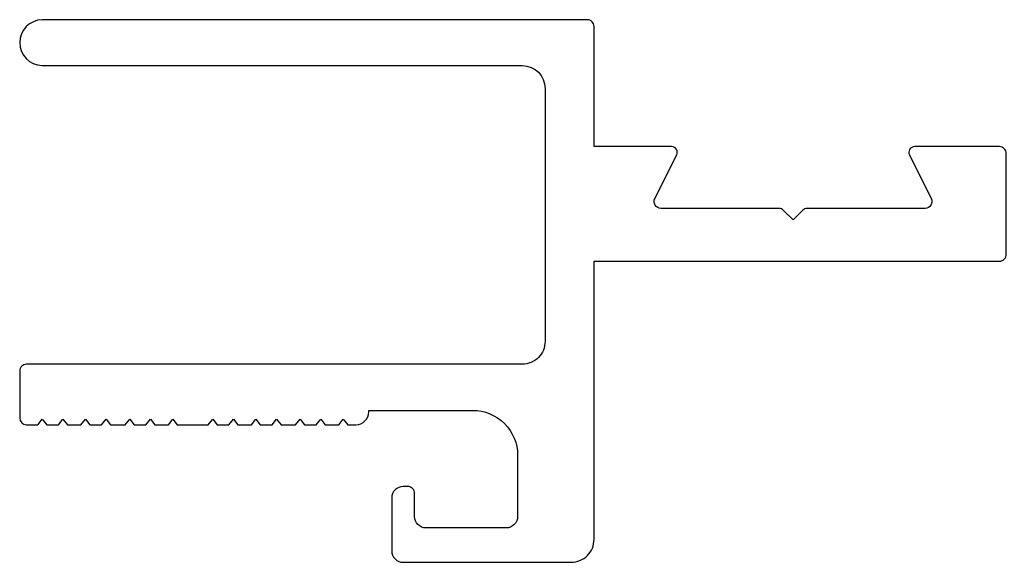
# Model space of a CAD drawing. Extents: x 381.2 to 424.3, y 635.3 to 659.
import ezdxf

# ---------------------------------------------------------------- set-up
doc = ezdxf.new("R2010")
doc.units = 0
doc.layers.get('0').update_dxf_attribs({"linetype": 'CONTINUOUS'})

msp = doc.modelspace()

# ---------------------------------------------------------------- linework, layer by layer
at = {"color": 0}
msp.add_lwpolyline([(383.065, 641.591), (383.26, 641.351), (383.851, 641.351), (384.046, 641.591), (384.241, 641.351), (384.754, 641.351), (384.949, 641.591), (385.144, 641.351), (385.784, 641.351), (385.979, 641.591), (386.174, 641.351), (386.687, 641.351), (386.882, 641.591), (387.077, 641.351), (387.669, 641.351), (387.864, 641.591), (388.059, 641.351), (389.409, 641.351), (389.604, 641.591), (389.8, 641.351), (390.313, 641.351), (390.508, 641.591), (390.703, 641.351), (391.294, 641.351), (391.489, 641.591), (391.684, 641.351), (392.197, 641.351), (392.392, 641.591), (392.588, 641.351), (393.227, 641.351), (393.422, 641.591), (393.617, 641.351), (394.13, 641.351), (394.326, 641.591), (394.521, 641.351), (395.112, 641.351), (395.307, 641.591), (395.502, 641.351), (395.855, 641.351, 0.414214), (396.421, 641.917), (396.421, 641.98), (400.956, 641.98, -0.414214), (402.921, 640.015), (402.921, 637.349, -0.414214), (402.421, 636.849), (398.921, 636.849, -0.414214), (398.421, 637.349), (398.421, 638.356, 0.414214), (398.121, 638.656), (397.921, 638.656, 0.414214), (397.421, 638.156), (397.421, 635.849, 0.414214), (397.921, 635.349), (405.26, 635.349, 0.414214), (406.26, 636.349), (406.26, 648.494), (423.96, 648.494, 0.414214), (424.26, 648.794), (424.26, 653.194, 0.414214), (423.96, 653.494), (420.253, 653.494, 0.557535), (420.029, 653.133), (420.981, 651.228, -0.557535), (420.713, 650.794), (415.552, 650.794, 0.198912), (415.375, 650.721), (414.948, 650.294), (414.521, 650.721, 0.198908), (414.345, 650.794), (409.184, 650.794, -0.557537), (408.915, 651.228), (409.867, 653.133, 0.557536), (409.644, 653.494), (406.26, 653.494), (406.26, 658.736, 0.414226), (405.96, 659.036), (382.155, 659.035, 0.973217), (382.152, 657.036), (403.121, 657.035, -0.414192), (404.121, 656.035), (404.121, 644.994, -0.414214), (403.121, 643.994), (381.478, 643.994, 0.414214), (381.178, 643.694), (381.178, 641.651, 0.414212), (381.478, 641.351), (381.966, 641.351), (382.161, 641.591), (382.356, 641.351), (382.869, 641.351)], format="xyb", close=True, dxfattribs=at)

doc.saveas('drawing.dxf')
